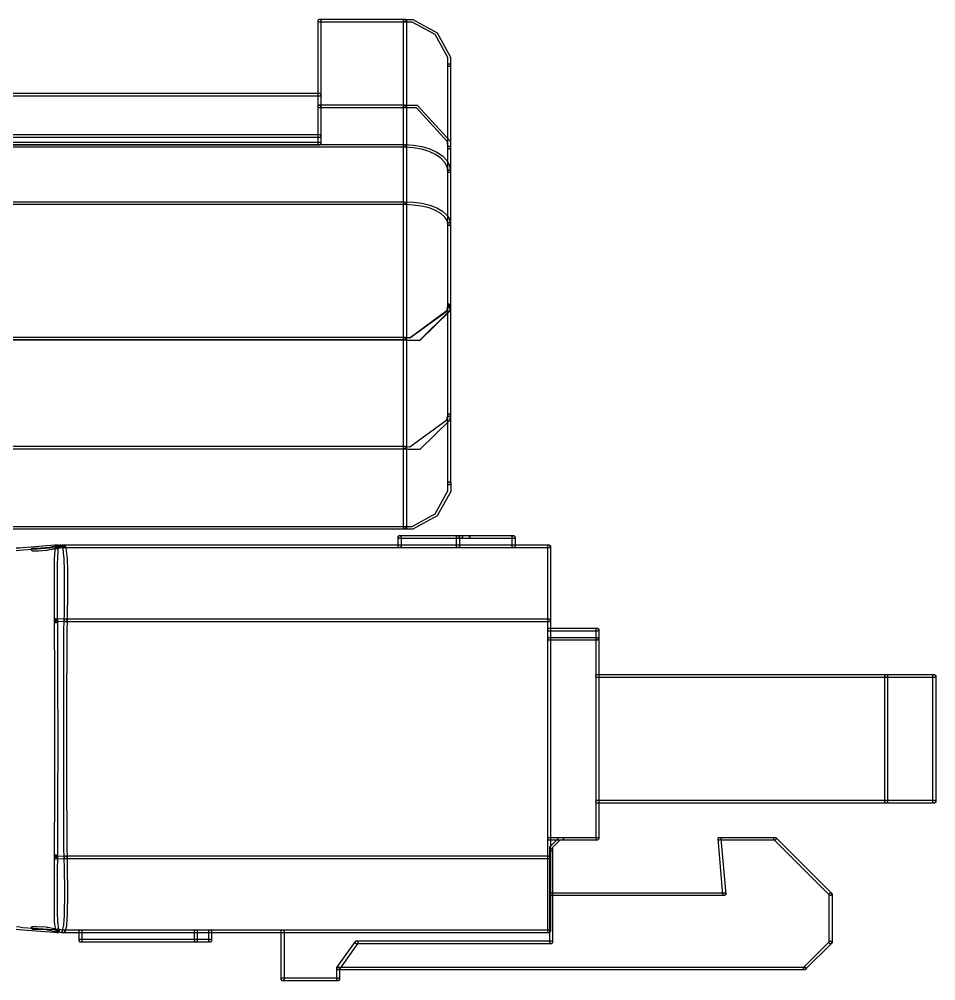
# Model space of a CAD drawing. Extents: x 0.54 to 10.46, y 0.74 to 7.76.
# Drawn here: x 9.1627 to 9.3863, y 4.438 to 4.6727 of the extents above; entities that cross this region are included whole.
import ezdxf

# ---------------------------------------------------------------- set-up
doc = ezdxf.new("R2010")
doc.units = 0
doc.layers.get('0').update_dxf_attribs({"linetype": 'CONTINUOUS'})

msp = doc.modelspace()

# ---------------------------------------------------------------- linework, layer by layer
at = {"color": 0}
for points in [[(9.25672, 4.67204), (9.23594, 4.67204), (9.23583, 4.67204), (9.23563, 4.67231), (9.23563, 4.67236), (9.23563, 4.67247), (9.23583, 4.67275), (9.23594, 4.67275), (9.25672, 4.67275), (9.25678, 4.67275), (9.25711, 4.67247), (9.25711, 4.67236), (9.25711, 4.67231), (9.25678, 4.67204), (9.25672, 4.67204)], [(9.23594, 4.65115), (9.23583, 4.65115), (9.23563, 4.65142), (9.23563, 4.65147), (9.23563, 4.67236), (9.23563, 4.67247), (9.23583, 4.67275), (9.23594, 4.67275), (9.236, 4.67275), (9.23628, 4.67247), (9.23628, 4.67236), (9.23628, 4.65147), (9.23628, 4.65142), (9.236, 4.65115), (9.23594, 4.65115)], [(9.26758, 4.66118), (9.26747, 4.66118), (9.26725, 4.66146), (9.26725, 4.66151), (9.26725, 4.66342), (9.26417, 4.669), (9.25857, 4.67204), (9.25672, 4.67204), (9.25662, 4.67204), (9.2564, 4.67231), (9.2564, 4.67236), (9.2564, 4.67247), (9.25662, 4.67269), (9.25672, 4.67269), (9.25868, 4.67269), (9.2646, 4.66943), (9.2679, 4.66351), (9.2679, 4.66151), (9.2679, 4.66146), (9.26764, 4.66118), (9.26758, 4.66118)], [(9.26758, 4.64106), (9.26747, 4.64106), (9.26725, 4.64139), (9.26725, 4.64144), (9.26725, 4.66151), (9.26725, 4.66162), (9.26747, 4.66183), (9.26758, 4.66183), (9.26764, 4.66183), (9.2679, 4.66162), (9.2679, 4.66151), (9.2679, 4.64144), (9.2679, 4.64139), (9.26764, 4.64106), (9.26758, 4.64106)], [(9.23594, 4.65397), (8.22917, 4.65397), (8.22906, 4.65397), (8.22879, 4.65424), (8.22879, 4.65429), (8.22879, 4.6544), (8.22906, 4.65468), (8.22917, 4.65468), (9.23594, 4.65468), (9.236, 4.65468), (9.23628, 4.6544), (9.23628, 4.65429), (9.23628, 4.65424), (9.236, 4.65397), (9.23594, 4.65397)], [(9.25672, 4.65115), (9.23594, 4.65115), (9.23583, 4.65115), (9.23563, 4.65142), (9.23563, 4.65147), (9.23563, 4.65158), (9.23583, 4.65186), (9.23594, 4.65186), (9.25672, 4.65186), (9.25678, 4.65186), (9.25711, 4.65158), (9.25711, 4.65147), (9.25711, 4.65142), (9.25678, 4.65115), (9.25672, 4.65115)], [(9.23594, 4.64204), (9.23583, 4.64204), (9.23563, 4.64231), (9.23563, 4.64236), (9.23563, 4.65147), (9.23563, 4.65158), (9.23583, 4.65181), (9.23594, 4.65181), (9.236, 4.65181), (9.23628, 4.65158), (9.23628, 4.65147), (9.23628, 4.64236), (9.23628, 4.64231), (9.236, 4.64204), (9.23594, 4.64204)], [(9.25672, 4.6415), (9.25662, 4.6415), (9.2564, 4.64176), (9.2564, 4.64182), (9.2564, 4.65147), (9.2564, 4.65158), (9.25662, 4.65181), (9.25672, 4.65181), (9.25678, 4.65181), (9.25711, 4.65158), (9.25711, 4.65147), (9.25711, 4.64182), (9.25711, 4.64176), (9.25678, 4.6415), (9.25672, 4.6415)], [(9.26758, 4.64106), (9.26747, 4.64106), (9.26725, 4.64139), (9.26725, 4.64144), (9.26714, 4.64279), (9.2596, 4.65115), (9.25711, 4.65115), (9.25672, 4.65115), (9.25662, 4.65115), (9.2564, 4.65142), (9.2564, 4.65147), (9.2564, 4.65158), (9.25662, 4.65181), (9.25672, 4.65181), (9.25711, 4.65181), (9.25976, 4.65181), (9.26785, 4.6429), (9.2679, 4.64144), (9.2679, 4.64139), (9.26764, 4.64111), (9.26758, 4.64106)], [(9.23594, 4.64388), (8.93332, 4.64388), (8.93321, 4.64388), (8.93294, 4.64415), (8.93294, 4.64421), (8.93294, 4.64432), (8.93321, 4.64458), (8.93332, 4.64458), (9.23594, 4.64458), (9.236, 4.64458), (9.23628, 4.64432), (9.23628, 4.64421), (9.23628, 4.64415), (9.236, 4.64388), (9.23594, 4.64388)], [(9.23594, 4.64204), (8.93332, 4.64204), (8.93321, 4.64204), (8.93294, 4.64231), (8.93294, 4.64236), (8.93294, 4.64247), (8.93321, 4.64274), (8.93332, 4.64274), (9.23594, 4.64274), (9.236, 4.64274), (9.23628, 4.64247), (9.23628, 4.64236), (9.23628, 4.64231), (9.236, 4.64204), (9.23594, 4.64204)], [(9.25672, 4.6415), (8.93332, 4.6415), (8.93321, 4.6415), (8.93294, 4.64176), (8.93294, 4.64182), (8.93294, 4.64193), (8.93321, 4.64219), (8.93332, 4.64219), (9.25672, 4.64219), (9.25678, 4.64219), (9.25711, 4.64193), (9.25711, 4.64182), (9.25711, 4.64176), (9.25678, 4.6415), (9.25672, 4.6415)], [(9.25672, 4.6275), (9.25662, 4.6275), (9.2564, 4.62782), (9.2564, 4.62788), (9.2564, 4.64182), (9.2564, 4.64193), (9.25662, 4.64219), (9.25672, 4.64219), (9.25678, 4.64219), (9.25711, 4.64193), (9.25711, 4.64182), (9.25711, 4.62788), (9.25711, 4.62782), (9.25678, 4.6275), (9.25672, 4.6275)], [(9.26758, 4.63531), (9.26747, 4.63531), (9.26725, 4.63553), (9.26725, 4.63558), (9.26704, 4.63672), (9.2665, 4.63781), (9.26551, 4.63883), (9.26421, 4.63971), (9.26264, 4.64046), (9.26079, 4.641), (9.25879, 4.64139), (9.25672, 4.6415), (9.25662, 4.6415), (9.2564, 4.64182), (9.2564, 4.64187), (9.2564, 4.64199), (9.25662, 4.64214), (9.25672, 4.64214), (9.25678, 4.64214), (9.25885, 4.64204), (9.2609, 4.64171), (9.26286, 4.64111), (9.26454, 4.64031), (9.26594, 4.63938), (9.26699, 4.63824), (9.26699, 4.63824), (9.26708, 4.63818), (9.26708, 4.63818), (9.26768, 4.63699), (9.26768, 4.63699), (9.26768, 4.63688), (9.26768, 4.63688), (9.2679, 4.63569), (9.2679, 4.63569), (9.26768, 4.63536), (9.26764, 4.63531), (9.26764, 4.63531), (9.26758, 4.63531), (9.26758, 4.63531)], [(9.26758, 4.63531), (9.26747, 4.63531), (9.26725, 4.63558), (9.26725, 4.63564), (9.26725, 4.64144), (9.26725, 4.64154), (9.26747, 4.64176), (9.26758, 4.64176), (9.26764, 4.64176), (9.2679, 4.64154), (9.2679, 4.64144), (9.2679, 4.63564), (9.2679, 4.63558), (9.26764, 4.63531), (9.26758, 4.63531)], [(9.26758, 4.6224), (9.26747, 4.6224), (9.26725, 4.62267), (9.26725, 4.62272), (9.26725, 4.63564), (9.26725, 4.63574), (9.26747, 4.63596), (9.26758, 4.63596), (9.26764, 4.63596), (9.2679, 4.63574), (9.2679, 4.63564), (9.2679, 4.62272), (9.2679, 4.62267), (9.26764, 4.6224), (9.26758, 4.6224)], [(9.25672, 4.6275), (8.97396, 4.6275), (8.97385, 4.6275), (8.97358, 4.62782), (8.97358, 4.62788), (8.97358, 4.62799), (8.97385, 4.62819), (8.97396, 4.62819), (9.25672, 4.62819), (9.25678, 4.62819), (9.25711, 4.62799), (9.25711, 4.62788), (9.25711, 4.62782), (9.25678, 4.6275), (9.25672, 4.6275)], [(9.25672, 4.59446), (9.25662, 4.59446), (9.2564, 4.59472), (9.2564, 4.59478), (9.2564, 4.62788), (9.2564, 4.62799), (9.25662, 4.62819), (9.25672, 4.62819), (9.25678, 4.62819), (9.25711, 4.62799), (9.25711, 4.62788), (9.25711, 4.59478), (9.25711, 4.59472), (9.25678, 4.59446), (9.25672, 4.59446)], [(9.26758, 4.6224), (9.26747, 4.6224), (9.26725, 4.62267), (9.26725, 4.62267), (9.26704, 4.62358), (9.2665, 4.62446), (9.26551, 4.62532), (9.26421, 4.62608), (9.26264, 4.62668), (9.26079, 4.62711), (9.25879, 4.62739), (9.25672, 4.6275), (9.25662, 4.6275), (9.2564, 4.62782), (9.2564, 4.62788), (9.2564, 4.62799), (9.25662, 4.62819), (9.25672, 4.62819), (9.25678, 4.62819), (9.25885, 4.6281), (9.2609, 4.62782), (9.26286, 4.62733), (9.26454, 4.62668), (9.26594, 4.62587), (9.26699, 4.62494), (9.26699, 4.62494), (9.26704, 4.62489), (9.26704, 4.62489), (9.26768, 4.62392), (9.26768, 4.62392), (9.26768, 4.62381), (9.26768, 4.62381), (9.2679, 4.62278), (9.2679, 4.62278), (9.26768, 4.62244), (9.26764, 4.6224), (9.26764, 4.6224), (9.26758, 4.6224), (9.26758, 4.6224)], [(9.26758, 4.60254), (9.26747, 4.60254), (9.26725, 4.60281), (9.26725, 4.60286), (9.26725, 4.62272), (9.26725, 4.62283), (9.26747, 4.6231), (9.26758, 4.6231), (9.26764, 4.6231), (9.2679, 4.62283), (9.2679, 4.62272), (9.2679, 4.60286), (9.2679, 4.60281), (9.26764, 4.60254), (9.26758, 4.60254)], [(9.25797, 4.59435), (9.25765, 4.59435), (9.25678, 4.59446), (9.25667, 4.59446), (9.25657, 4.59446), (9.2564, 4.59478), (9.2564, 4.59483), (9.2564, 4.59494), (9.25662, 4.59517), (9.25672, 4.59517), (9.25678, 4.59517), (9.25803, 4.59506), (9.26704, 4.60172), (9.26725, 4.60292), (9.26725, 4.60303), (9.26747, 4.60325), (9.26758, 4.60325), (9.26764, 4.60325), (9.26764, 4.60325), (9.2679, 4.60286), (9.2679, 4.60281), (9.26768, 4.60161), (9.26036, 4.59435), (9.25797, 4.59435)], [(9.25803, 4.59429), (9.25765, 4.59429), (9.25678, 4.5944), (9.25667, 4.5944), (9.25662, 4.59446), (9.2564, 4.59472), (9.2564, 4.59478), (9.2564, 4.59489), (9.25662, 4.59511), (9.25672, 4.59511), (9.25678, 4.59511), (9.25797, 4.59494), (9.26699, 4.60151), (9.26725, 4.60271), (9.26725, 4.60281), (9.26747, 4.60297), (9.26758, 4.60297), (9.26758, 4.60297), (9.26764, 4.60297), (9.26764, 4.60297), (9.26768, 4.60297), (9.2679, 4.60265), (9.2679, 4.6026), (9.26768, 4.6014), (9.26042, 4.59429), (9.25803, 4.59429)], [(9.26758, 4.60232), (9.26747, 4.60232), (9.26725, 4.6026), (9.26725, 4.60265), (9.26725, 4.60286), (9.26725, 4.60297), (9.26747, 4.60325), (9.26758, 4.60325), (9.26764, 4.60325), (9.2679, 4.60297), (9.2679, 4.60286), (9.2679, 4.60265), (9.2679, 4.6026), (9.26764, 4.60232), (9.26758, 4.60232)], [(9.26758, 4.57574), (9.26747, 4.57574), (9.26725, 4.57601), (9.26725, 4.57607), (9.26725, 4.60265), (9.26725, 4.60275), (9.26747, 4.60303), (9.26758, 4.60303), (9.26764, 4.60303), (9.2679, 4.60275), (9.2679, 4.60265), (9.2679, 4.57607), (9.2679, 4.57601), (9.26764, 4.57574), (9.26758, 4.57574)], [(9.25672, 4.59446), (8.97396, 4.59446), (8.97385, 4.59446), (8.97358, 4.59472), (8.97358, 4.59478), (8.97358, 4.59489), (8.97385, 4.59517), (8.97396, 4.59517), (9.25672, 4.59517), (9.25678, 4.59517), (9.25711, 4.59489), (9.25711, 4.59478), (9.25711, 4.59472), (9.25678, 4.59446), (9.25672, 4.59446)], [(9.25672, 4.5944), (8.97396, 4.5944), (8.97385, 4.5944), (8.97358, 4.59467), (8.97358, 4.59472), (8.97358, 4.59483), (8.97385, 4.59511), (8.97396, 4.59511), (9.25672, 4.59511), (9.25678, 4.59511), (9.25711, 4.59483), (9.25711, 4.59472), (9.25711, 4.59467), (9.25678, 4.5944), (9.25672, 4.5944)], [(9.25672, 4.56782), (9.25662, 4.56782), (9.2564, 4.56814), (9.2564, 4.56819), (9.2564, 4.59472), (9.2564, 4.59483), (9.25662, 4.59511), (9.25672, 4.59511), (9.25678, 4.59511), (9.25711, 4.59483), (9.25711, 4.59472), (9.25711, 4.56819), (9.25711, 4.56814), (9.25678, 4.56782), (9.25672, 4.56782)], [(9.25803, 4.56776), (9.25765, 4.56776), (9.25678, 4.56782), (9.25667, 4.56782), (9.25662, 4.56787), (9.2564, 4.56814), (9.2564, 4.56819), (9.2564, 4.56831), (9.25662, 4.56853), (9.25672, 4.56853), (9.25678, 4.56853), (9.25797, 4.56836), (9.26699, 4.57493), (9.26725, 4.57611), (9.26725, 4.57622), (9.26747, 4.57644), (9.26758, 4.57644), (9.26758, 4.57644), (9.26764, 4.57639), (9.26764, 4.57639), (9.26768, 4.57639), (9.2679, 4.57607), (9.2679, 4.57601), (9.26768, 4.57482), (9.26042, 4.56776), (9.25803, 4.56776)], [(9.26758, 4.55908), (9.26747, 4.55908), (9.26725, 4.55935), (9.26725, 4.5594), (9.26725, 4.57607), (9.26725, 4.57617), (9.26747, 4.57644), (9.26758, 4.57644), (9.26764, 4.57644), (9.2679, 4.57617), (9.2679, 4.57607), (9.2679, 4.5594), (9.2679, 4.55935), (9.26764, 4.55908), (9.26758, 4.55908)], [(9.25672, 4.56782), (8.97233, 4.56782), (8.97222, 4.56782), (8.97194, 4.56814), (8.97194, 4.56819), (8.97194, 4.56831), (8.97222, 4.56853), (8.97233, 4.56853), (9.25672, 4.56853), (9.25678, 4.56853), (9.25711, 4.56831), (9.25711, 4.56819), (9.25711, 4.56814), (9.25678, 4.56782), (9.25672, 4.56782)], [(9.25672, 4.54824), (9.25662, 4.54824), (9.2564, 4.54856), (9.2564, 4.54861), (9.2564, 4.56819), (9.2564, 4.56831), (9.25662, 4.56853), (9.25672, 4.56853), (9.25678, 4.56853), (9.25711, 4.56831), (9.25711, 4.56819), (9.25711, 4.54861), (9.25711, 4.54856), (9.25678, 4.54824), (9.25672, 4.54824)], [(9.25672, 4.54824), (9.25662, 4.54824), (9.2564, 4.54856), (9.2564, 4.54861), (9.2564, 4.54872), (9.25662, 4.54893), (9.25672, 4.54893), (9.25857, 4.54893), (9.26417, 4.55203), (9.26725, 4.55761), (9.26725, 4.55946), (9.26725, 4.55957), (9.26747, 4.55979), (9.26758, 4.55979), (9.26764, 4.55979), (9.26796, 4.55957), (9.26796, 4.55946), (9.26796, 4.55751), (9.26465, 4.55154), (9.25868, 4.54824), (9.25672, 4.54824)], [(9.25672, 4.54824), (8.97396, 4.54824), (8.97385, 4.54824), (8.97358, 4.54856), (8.97358, 4.54861), (8.97358, 4.54872), (8.97385, 4.54893), (8.97396, 4.54893), (9.25672, 4.54893), (9.25678, 4.54893), (9.25711, 4.54872), (9.25711, 4.54861), (9.25711, 4.54856), (9.25678, 4.54824), (9.25672, 4.54824)], [(9.25549, 4.54372), (9.25538, 4.54372), (9.25515, 4.544), (9.25515, 4.54406), (9.25515, 4.54633), (9.25515, 4.54644), (9.25538, 4.54671), (9.25549, 4.54671), (9.25553, 4.54671), (9.25586, 4.54644), (9.25586, 4.54633), (9.25586, 4.54406), (9.25586, 4.544), (9.25553, 4.54372), (9.25549, 4.54372)], [(9.26969, 4.54601), (9.25553, 4.54601), (9.25543, 4.54601), (9.25515, 4.54628), (9.25515, 4.54633), (9.25515, 4.54644), (9.25543, 4.54671), (9.25553, 4.54671), (9.26969, 4.54671), (9.26975, 4.54671), (9.27007, 4.54644), (9.27007, 4.54633), (9.27007, 4.54628), (9.26975, 4.54601), (9.26969, 4.54601)], [(9.26969, 4.54372), (9.26958, 4.54372), (9.26938, 4.544), (9.26938, 4.54406), (9.26938, 4.54633), (9.26938, 4.54644), (9.26958, 4.54671), (9.26969, 4.54671), (9.26975, 4.54671), (9.27007, 4.54644), (9.27007, 4.54633), (9.27007, 4.54406), (9.27007, 4.544), (9.26975, 4.54372), (9.26969, 4.54372)], [(9.28326, 4.54601), (9.26969, 4.54601), (9.26958, 4.54601), (9.26938, 4.54628), (9.26938, 4.54633), (9.26938, 4.54644), (9.26958, 4.54671), (9.26969, 4.54671), (9.28326, 4.54671), (9.28331, 4.54671), (9.28364, 4.54644), (9.28364, 4.54633), (9.28364, 4.54628), (9.28331, 4.54601), (9.28326, 4.54601)], [(9.27219, 4.54601), (9.27115, 4.54601), (9.27106, 4.54601), (9.27078, 4.54628), (9.27078, 4.54633), (9.27078, 4.54644), (9.27106, 4.54671), (9.27115, 4.54671), (9.27219, 4.54671), (9.27225, 4.54671), (9.27257, 4.54644), (9.27257, 4.54633), (9.27257, 4.54628), (9.27225, 4.54601), (9.27219, 4.54601)], [(9.28326, 4.54372), (9.28315, 4.54372), (9.28293, 4.544), (9.28293, 4.54406), (9.28293, 4.54633), (9.28293, 4.54644), (9.28315, 4.54671), (9.28326, 4.54671), (9.28331, 4.54671), (9.28364, 4.54644), (9.28364, 4.54633), (9.28364, 4.54406), (9.28364, 4.544), (9.28331, 4.54372), (9.28326, 4.54372)], [(9.16672, 4.54292), (9.16596, 4.54292), (9.16585, 4.54292), (9.16564, 4.54324), (9.16564, 4.54329), (9.16564, 4.5434), (9.16585, 4.54362), (9.16596, 4.54362), (9.16683, 4.54362), (9.16911, 4.54378), (9.16943, 4.54378), (9.1696, 4.54383), (9.17156, 4.54422), (9.17176, 4.54428), (9.17199, 4.54432), (9.1721, 4.54432), (9.17236, 4.54411), (9.17242, 4.54406), (9.17242, 4.544), (9.17219, 4.54368), (9.17215, 4.54362), (9.17193, 4.54357), (9.17171, 4.54351), (9.16971, 4.54313), (9.16949, 4.54308), (9.16928, 4.54308), (9.16732, 4.54292), (9.16672, 4.54292)], [(9.1716, 4.52576), (9.1715, 4.52576), (9.17128, 4.52604), (9.17128, 4.5261), (9.17128, 4.52746), (9.17122, 4.53043), (9.17122, 4.53142), (9.17122, 4.53174), (9.17122, 4.53304), (9.17122, 4.53586), (9.17122, 4.53678), (9.17122, 4.53776), (9.17128, 4.53999), (9.17128, 4.54069), (9.17128, 4.54101), (9.17139, 4.54313), (9.17144, 4.54324), (9.17144, 4.54335), (9.1716, 4.54394), (9.17165, 4.54394), (9.17165, 4.544), (9.17204, 4.54417), (9.1721, 4.54411), (9.1721, 4.54411), (9.17225, 4.54372), (9.17225, 4.54368), (9.17219, 4.54368), (9.1721, 4.54324), (9.1721, 4.54313), (9.17204, 4.54303), (9.17199, 4.54129), (9.17199, 4.54069), (9.17193, 4.54042), (9.17193, 4.53771), (9.17193, 4.53678), (9.17193, 4.53554), (9.17193, 4.53271), (9.17193, 4.53174), (9.17193, 4.53142), (9.17193, 4.53011), (9.17193, 4.52658), (9.17199, 4.5261), (9.17199, 4.52604), (9.17165, 4.52576), (9.1716, 4.52576)], [(9.17199, 4.54346), (9.17188, 4.54346), (9.17165, 4.54362), (9.17165, 4.54368), (9.1716, 4.54372), (9.17176, 4.54417), (9.17182, 4.54417), (9.17193, 4.54422), (9.17307, 4.54443), (9.17344, 4.54443), (9.1735, 4.54443), (9.17383, 4.54422), (9.17383, 4.54411), (9.17383, 4.54406), (9.1735, 4.54372), (9.17344, 4.54372), (9.17307, 4.54372), (9.17219, 4.54357), (9.1721, 4.54351), (9.17204, 4.54351), (9.17199, 4.54346), (9.17199, 4.54346)], [(9.1721, 4.54357), (9.1721, 4.54357), (9.17182, 4.54372), (9.17182, 4.54372), (9.17176, 4.54378), (9.17188, 4.54422), (9.17193, 4.54422), (9.17193, 4.54428), (9.1721, 4.54432), (9.17219, 4.54432), (9.17225, 4.54438), (9.17258, 4.54411), (9.17264, 4.54406), (9.17264, 4.54406), (9.17242, 4.54372), (9.17236, 4.54368), (9.17236, 4.54368), (9.17225, 4.54362), (9.17225, 4.54362), (9.17219, 4.54362), (9.1721, 4.54357), (9.1721, 4.54357)], [(9.17231, 4.54368), (9.17219, 4.54368), (9.17199, 4.54389), (9.17199, 4.54394), (9.17193, 4.544), (9.17219, 4.54438), (9.17225, 4.54438), (9.17236, 4.54438), (9.17269, 4.54443), (9.17269, 4.54443), (9.17275, 4.54443), (9.17301, 4.54422), (9.17301, 4.54411), (9.17301, 4.54406), (9.17275, 4.54372), (9.17269, 4.54372), (9.17269, 4.54372), (9.17236, 4.54368), (9.17231, 4.54368)], [(9.17231, 4.54368), (9.17231, 4.54368), (9.17204, 4.54383), (9.17204, 4.54389), (9.17199, 4.54394), (9.1721, 4.54432), (9.17215, 4.54432), (9.17215, 4.54438), (9.17253, 4.54443), (9.17253, 4.54443), (9.17258, 4.54443), (9.17264, 4.54443), (9.1729, 4.54422), (9.1729, 4.54411), (9.1729, 4.54411), (9.17264, 4.54378), (9.17264, 4.54372), (9.17258, 4.54372), (9.17258, 4.54372), (9.17247, 4.54372), (9.17247, 4.54368), (9.17247, 4.54368), (9.17231, 4.54368), (9.17231, 4.54368)], [(9.17231, 4.54368), (9.17219, 4.54432), (9.17236, 4.54438), (9.17242, 4.54438), (9.17275, 4.54417), (9.17275, 4.54406), (9.17275, 4.54406), (9.17247, 4.54372), (9.17247, 4.54368), (9.17231, 4.54368)], [(9.29194, 4.54372), (9.1735, 4.54372), (9.17339, 4.54372), (9.17313, 4.544), (9.17313, 4.54406), (9.17313, 4.54417), (9.17339, 4.54443), (9.1735, 4.54443), (9.29194, 4.54443), (9.29199, 4.54443), (9.29232, 4.54417), (9.29232, 4.54406), (9.29232, 4.544), (9.29199, 4.54372), (9.29194, 4.54372)], [(9.17399, 4.52567), (9.17393, 4.52567), (9.17383, 4.52567), (9.17361, 4.52593), (9.17361, 4.52599), (9.17367, 4.52761), (9.17367, 4.52869), (9.17372, 4.53114), (9.17372, 4.53196), (9.17372, 4.53244), (9.17372, 4.53689), (9.17372, 4.53728), (9.17372, 4.53831), (9.17361, 4.54101), (9.17361, 4.54129), (9.17356, 4.54167), (9.17339, 4.54346), (9.17339, 4.54351), (9.17333, 4.54357), (9.17324, 4.54383), (9.17324, 4.54383), (9.17372, 4.54432), (9.1735, 4.54406), (9.17372, 4.54432), (9.17372, 4.54432), (9.17399, 4.54383), (9.17404, 4.54372), (9.17404, 4.54362), (9.17426, 4.54167), (9.17432, 4.54135), (9.17432, 4.54107), (9.17443, 4.53825), (9.17443, 4.53728), (9.17443, 4.53689), (9.17443, 4.53244), (9.17443, 4.53196), (9.17443, 4.53087), (9.17437, 4.52843), (9.17437, 4.52761), (9.17432, 4.52599), (9.17432, 4.52593), (9.17404, 4.52567), (9.17399, 4.52567)], [(9.29194, 4.52567), (9.29183, 4.52567), (9.29161, 4.52593), (9.29161, 4.52599), (9.29161, 4.54406), (9.29161, 4.54417), (9.29183, 4.54443), (9.29194, 4.54443), (9.29199, 4.54443), (9.29232, 4.54417), (9.29232, 4.54406), (9.29232, 4.52599), (9.29232, 4.52593), (9.29199, 4.52567), (9.29194, 4.52567)], [(9.17399, 4.52567), (9.17393, 4.52567), (9.1716, 4.52576), (9.1715, 4.52576), (9.17128, 4.52604), (9.17128, 4.5261), (9.17128, 4.52621), (9.1715, 4.52647), (9.1716, 4.52647), (9.17399, 4.52636), (9.17404, 4.52636), (9.17432, 4.5261), (9.17432, 4.52599), (9.17432, 4.52593), (9.17404, 4.52567), (9.17399, 4.52567)], [(9.1716, 4.52539), (9.1715, 4.52539), (9.17128, 4.52567), (9.17128, 4.52572), (9.17128, 4.52604), (9.17128, 4.52615), (9.17144, 4.52642), (9.17156, 4.52642), (9.1716, 4.52642), (9.17193, 4.52626), (9.17193, 4.52615), (9.17193, 4.52615), (9.17199, 4.52582), (9.17199, 4.52572), (9.17199, 4.52567), (9.17165, 4.52539), (9.1716, 4.52539)], [(9.1716, 4.4681), (9.1715, 4.4681), (9.17128, 4.46837), (9.17128, 4.46843), (9.17128, 4.47233), (9.17133, 4.48112), (9.17133, 4.484), (9.17133, 4.48693), (9.17133, 4.49349), (9.17133, 4.49567), (9.17133, 4.49946), (9.17133, 4.50792), (9.17133, 4.51069), (9.17133, 4.51449), (9.17128, 4.52294), (9.17128, 4.52572), (9.17128, 4.52582), (9.1715, 4.5261), (9.1716, 4.5261), (9.17165, 4.5261), (9.17199, 4.52582), (9.17199, 4.52572), (9.17199, 4.52197), (9.17199, 4.51351), (9.17199, 4.51069), (9.17199, 4.50944), (9.17204, 4.49914), (9.17204, 4.49567), (9.17204, 4.49278), (9.17199, 4.48497), (9.17199, 4.484), (9.17199, 4.48014), (9.17199, 4.47136), (9.17199, 4.46843), (9.17199, 4.46837), (9.17165, 4.4681), (9.1716, 4.4681)], [(9.17399, 4.46783), (9.17389, 4.46783), (9.17361, 4.4681), (9.17361, 4.46815), (9.17356, 4.47043), (9.1735, 4.48936), (9.1735, 4.49567), (9.1735, 4.50325), (9.17356, 4.52354), (9.17361, 4.52599), (9.17361, 4.5261), (9.17389, 4.52636), (9.17399, 4.52636), (9.17404, 4.52636), (9.17432, 4.5261), (9.17432, 4.52599), (9.17426, 4.52354), (9.17421, 4.50265), (9.17421, 4.49567), (9.17421, 4.48882), (9.17426, 4.47043), (9.17432, 4.46815), (9.17432, 4.4681), (9.17404, 4.46783), (9.17399, 4.46783)], [(9.29194, 4.52567), (9.17399, 4.52567), (9.17389, 4.52567), (9.17361, 4.52593), (9.17361, 4.52599), (9.17361, 4.5261), (9.17389, 4.52636), (9.17399, 4.52636), (9.29194, 4.52636), (9.29199, 4.52636), (9.29232, 4.5261), (9.29232, 4.52599), (9.29232, 4.52593), (9.29199, 4.52567), (9.29194, 4.52567)], [(9.29194, 4.46783), (9.29183, 4.46783), (9.29161, 4.4681), (9.29161, 4.46815), (9.29161, 4.52599), (9.29161, 4.5261), (9.29183, 4.52636), (9.29194, 4.52636), (9.29199, 4.52636), (9.29232, 4.5261), (9.29232, 4.52599), (9.29232, 4.46815), (9.29232, 4.4681), (9.29199, 4.46783), (9.29194, 4.46783)], [(9.30371, 4.52339), (9.29194, 4.52339), (9.29183, 4.52339), (9.29161, 4.52371), (9.29161, 4.52376), (9.29161, 4.52387), (9.29183, 4.52408), (9.29194, 4.52408), (9.30371, 4.52408), (9.30376, 4.52408), (9.30404, 4.52387), (9.30404, 4.52376), (9.30404, 4.52371), (9.30376, 4.52339), (9.30371, 4.52339)], [(9.30371, 4.52115), (9.3036, 4.52115), (9.30339, 4.52143), (9.30339, 4.52149), (9.30339, 4.52376), (9.30339, 4.52387), (9.3036, 4.52408), (9.30371, 4.52408), (9.30376, 4.52408), (9.30404, 4.52387), (9.30404, 4.52376), (9.30404, 4.52149), (9.30404, 4.52143), (9.30376, 4.52115), (9.30371, 4.52115)], [(9.30371, 4.52115), (9.29194, 4.52115), (9.29183, 4.52115), (9.29161, 4.52143), (9.29161, 4.52149), (9.29161, 4.5216), (9.29183, 4.52186), (9.29194, 4.52186), (9.30371, 4.52186), (9.30376, 4.52186), (9.30404, 4.5216), (9.30404, 4.52149), (9.30404, 4.52143), (9.30376, 4.52115), (9.30371, 4.52115)], [(9.30371, 4.47239), (9.3036, 4.47239), (9.30339, 4.47265), (9.30339, 4.47271), (9.30339, 4.52149), (9.30339, 4.5216), (9.3036, 4.52186), (9.30371, 4.52186), (9.30376, 4.52186), (9.30404, 4.5216), (9.30404, 4.52149), (9.30404, 4.47271), (9.30404, 4.47265), (9.30376, 4.47239), (9.30371, 4.47239)], [(9.37418, 4.5121), (9.30371, 4.5121), (9.3036, 4.5121), (9.30333, 4.51237), (9.30333, 4.51243), (9.30333, 4.51253), (9.3036, 4.51281), (9.30371, 4.51281), (9.37418, 4.51281), (9.37424, 4.51281), (9.37451, 4.51253), (9.37451, 4.51243), (9.37451, 4.51237), (9.37424, 4.5121), (9.37418, 4.5121)], [(9.37418, 4.48139), (9.37408, 4.48139), (9.37386, 4.48167), (9.37386, 4.48172), (9.37386, 4.51243), (9.37386, 4.51253), (9.37408, 4.51281), (9.37418, 4.51281), (9.37424, 4.51281), (9.37451, 4.51253), (9.37451, 4.51243), (9.37451, 4.48172), (9.37451, 4.48167), (9.37424, 4.48139), (9.37418, 4.48139)], [(9.3859, 4.5121), (9.37418, 4.5121), (9.37408, 4.5121), (9.37386, 4.51237), (9.37386, 4.51243), (9.37386, 4.51253), (9.37408, 4.51281), (9.37418, 4.51281), (9.3859, 4.51281), (9.38596, 4.51281), (9.38629, 4.51253), (9.38629, 4.51243), (9.38629, 4.51237), (9.38596, 4.5121), (9.3859, 4.5121)], [(9.3859, 4.48139), (9.38579, 4.48139), (9.38558, 4.48167), (9.38558, 4.48172), (9.38558, 4.51243), (9.38558, 4.51253), (9.38579, 4.51281), (9.3859, 4.51281), (9.38596, 4.51281), (9.38629, 4.51253), (9.38629, 4.51243), (9.38629, 4.48172), (9.38629, 4.48167), (9.38596, 4.48139), (9.3859, 4.48139)], [(9.37418, 4.48139), (9.30371, 4.48139), (9.3036, 4.48139), (9.30333, 4.48167), (9.30333, 4.48172), (9.30333, 4.48182), (9.3036, 4.4821), (9.30371, 4.4821), (9.37418, 4.4821), (9.37424, 4.4821), (9.37451, 4.48182), (9.37451, 4.48172), (9.37451, 4.48167), (9.37424, 4.48139), (9.37418, 4.48139)], [(9.3859, 4.48139), (9.37418, 4.48139), (9.37408, 4.48139), (9.37386, 4.48167), (9.37386, 4.48172), (9.37386, 4.48182), (9.37408, 4.4821), (9.37418, 4.4821), (9.3859, 4.4821), (9.38596, 4.4821), (9.38629, 4.48182), (9.38629, 4.48172), (9.38629, 4.48167), (9.38596, 4.48139), (9.3859, 4.48139)], [(9.30371, 4.47239), (9.29194, 4.47239), (9.29183, 4.47239), (9.29161, 4.47265), (9.29161, 4.47271), (9.29161, 4.47282), (9.29183, 4.47304), (9.29194, 4.47304), (9.30371, 4.47304), (9.30376, 4.47304), (9.30404, 4.47282), (9.30404, 4.47271), (9.30404, 4.47265), (9.30376, 4.47239), (9.30371, 4.47239)], [(9.29243, 4.46967), (9.29232, 4.46967), (9.2921, 4.46994), (9.2921, 4.47), (9.2921, 4.47076), (9.29438, 4.47304), (9.29514, 4.47304), (9.29519, 4.47304), (9.29546, 4.47282), (9.29546, 4.47271), (9.29546, 4.47265), (9.29519, 4.47233), (9.29514, 4.47233), (9.29454, 4.47233), (9.29275, 4.4706), (9.29275, 4.47), (9.29275, 4.46994), (9.29249, 4.46967), (9.29243, 4.46967)], [(9.33469, 4.45882), (9.33458, 4.45882), (9.33436, 4.4591), (9.33436, 4.4591), (9.33317, 4.47265), (9.33317, 4.47276), (9.33339, 4.47304), (9.3335, 4.47304), (9.33356, 4.47304), (9.33388, 4.47282), (9.33388, 4.47271), (9.33507, 4.45915), (9.33507, 4.4591), (9.33475, 4.45882), (9.33469, 4.45882)], [(9.34706, 4.47239), (9.3335, 4.47239), (9.33339, 4.47239), (9.33317, 4.47265), (9.33317, 4.47271), (9.33317, 4.47282), (9.33339, 4.47304), (9.3335, 4.47304), (9.34706, 4.47304), (9.34711, 4.47304), (9.34744, 4.47282), (9.34744, 4.47271), (9.34744, 4.47265), (9.34711, 4.47239), (9.34706, 4.47239)], [(9.36063, 4.45882), (9.36057, 4.45882), (9.3604, 4.45893), (9.3604, 4.45893), (9.34685, 4.47244), (9.34679, 4.4725), (9.34679, 4.47293), (9.34685, 4.47293), (9.34685, 4.47299), (9.34728, 4.47299), (9.34733, 4.47293), (9.36089, 4.45942), (9.36089, 4.45942), (9.36089, 4.45899), (9.36089, 4.45893), (9.36083, 4.45893), (9.36068, 4.45882), (9.36063, 4.45882)], [(9.29243, 4.44706), (9.29232, 4.44706), (9.2921, 4.44732), (9.2921, 4.44738), (9.2921, 4.47), (9.2921, 4.47011), (9.29232, 4.47032), (9.29243, 4.47032), (9.29249, 4.47032), (9.29275, 4.47011), (9.29275, 4.47), (9.29275, 4.44738), (9.29275, 4.44732), (9.29249, 4.44706), (9.29243, 4.44706)], [(9.17199, 4.45003), (9.17188, 4.45003), (9.1716, 4.45031), (9.1716, 4.45031), (9.17156, 4.45042), (9.17133, 4.45182), (9.17133, 4.45204), (9.17128, 4.45226), (9.17122, 4.45497), (9.17122, 4.45535), (9.17122, 4.45649), (9.17122, 4.45904), (9.17122, 4.45985), (9.17122, 4.46121), (9.17122, 4.46419), (9.17122, 4.46517), (9.17122, 4.46528), (9.17122, 4.46599), (9.17122, 4.46789), (9.17128, 4.4681), (9.17128, 4.46821), (9.1715, 4.46843), (9.1716, 4.46843), (9.17165, 4.46843), (9.17199, 4.46821), (9.17199, 4.4681), (9.17199, 4.46739), (9.17193, 4.46582), (9.17193, 4.46528), (9.17193, 4.46511), (9.17193, 4.46382), (9.17193, 4.46089), (9.17193, 4.45985), (9.17193, 4.45876), (9.17193, 4.45622), (9.17193, 4.45535), (9.17193, 4.45497), (9.17199, 4.45231), (9.17204, 4.4521), (9.17204, 4.45188), (9.17225, 4.45057), (9.17231, 4.45047), (9.17231, 4.45036), (9.1721, 4.45008), (9.17204, 4.45003), (9.17204, 4.45003), (9.17199, 4.45003), (9.17199, 4.45003)], [(9.1716, 4.46772), (9.17156, 4.46772), (9.1715, 4.46778), (9.17128, 4.46804), (9.17128, 4.4681), (9.17128, 4.46843), (9.17128, 4.46853), (9.1715, 4.46881), (9.1716, 4.46881), (9.17165, 4.46881), (9.17199, 4.46853), (9.17199, 4.46843), (9.17199, 4.46837), (9.17193, 4.4681), (9.17193, 4.46804), (9.17193, 4.46799), (9.17165, 4.46772), (9.1716, 4.46772)], [(9.1716, 4.46772), (9.1715, 4.46772), (9.17128, 4.46799), (9.17128, 4.46804), (9.17128, 4.46815), (9.1715, 4.46843), (9.1716, 4.46843), (9.17393, 4.46853), (9.17399, 4.46853), (9.17404, 4.46853), (9.17432, 4.46832), (9.17432, 4.46821), (9.17432, 4.46815), (9.17404, 4.46783), (9.17399, 4.46783), (9.1716, 4.46772)], [(9.17344, 4.44976), (9.17344, 4.44976), (9.17329, 4.44982), (9.17329, 4.44982), (9.17324, 4.44987), (9.17313, 4.45025), (9.17318, 4.45025), (9.17318, 4.45036), (9.17344, 4.45139), (9.1735, 4.45156), (9.1735, 4.45171), (9.17367, 4.454), (9.17367, 4.45475), (9.17367, 4.45514), (9.17378, 4.45844), (9.17378, 4.45953), (9.17378, 4.46099), (9.17372, 4.46463), (9.17372, 4.46522), (9.17367, 4.4655), (9.17361, 4.46793), (9.17361, 4.46815), (9.17361, 4.46826), (9.17383, 4.46853), (9.17393, 4.46853), (9.17399, 4.46853), (9.17404, 4.46853), (9.17432, 4.46832), (9.17432, 4.46821), (9.17432, 4.46799), (9.17437, 4.46593), (9.17437, 4.46522), (9.17437, 4.46463), (9.17443, 4.46083), (9.17443, 4.45953), (9.17443, 4.45833), (9.17437, 4.45514), (9.17437, 4.45475), (9.17432, 4.45437), (9.17421, 4.45167), (9.17421, 4.45144), (9.17415, 4.45128), (9.17378, 4.45008), (9.17378, 4.44997), (9.17372, 4.44997), (9.1735, 4.44976), (9.17344, 4.44976)], [(9.29194, 4.46783), (9.17399, 4.46783), (9.17389, 4.46783), (9.17361, 4.4681), (9.17361, 4.46815), (9.17361, 4.46826), (9.17389, 4.46853), (9.17399, 4.46853), (9.29194, 4.46853), (9.29199, 4.46853), (9.29232, 4.46826), (9.29232, 4.46815), (9.29232, 4.4681), (9.29199, 4.46783), (9.29194, 4.46783)], [(9.29194, 4.44976), (9.29183, 4.44976), (9.29161, 4.45003), (9.29161, 4.45008), (9.29161, 4.46815), (9.29161, 4.46826), (9.29183, 4.46853), (9.29194, 4.46853), (9.29199, 4.46853), (9.29232, 4.46826), (9.29232, 4.46815), (9.29232, 4.45008), (9.29232, 4.45003), (9.29199, 4.44976), (9.29194, 4.44976)], [(9.33469, 4.45882), (9.29243, 4.45882), (9.29232, 4.45882), (9.2921, 4.4591), (9.2921, 4.45915), (9.2921, 4.45925), (9.29232, 4.45953), (9.29243, 4.45953), (9.33469, 4.45953), (9.33475, 4.45953), (9.33507, 4.45925), (9.33507, 4.45915), (9.33507, 4.4591), (9.33475, 4.45882), (9.33469, 4.45882)], [(9.36063, 4.44706), (9.36051, 4.44706), (9.36029, 4.44732), (9.36029, 4.44738), (9.36029, 4.45915), (9.36029, 4.45925), (9.36051, 4.45953), (9.36063, 4.45953), (9.36068, 4.45953), (9.361, 4.45925), (9.361, 4.45915), (9.361, 4.44738), (9.361, 4.44732), (9.36068, 4.44706), (9.36063, 4.44706)], [(9.1721, 4.44987), (9.17199, 4.44987), (9.17176, 4.44993), (9.16965, 4.45042), (9.16943, 4.45042), (9.16911, 4.45047), (9.16672, 4.45057), (9.16596, 4.45057), (9.16585, 4.45057), (9.16564, 4.45085), (9.16564, 4.4509), (9.16564, 4.45101), (9.16585, 4.45128), (9.16596, 4.45128), (9.16683, 4.45128), (9.16917, 4.45117), (9.16949, 4.45111), (9.16971, 4.45111), (9.17193, 4.45063), (9.17215, 4.45057), (9.17219, 4.45057), (9.17242, 4.45019), (9.17242, 4.45014), (9.17236, 4.45014), (9.17215, 4.44987), (9.1721, 4.44987)], [(9.17344, 4.44976), (9.17301, 4.44976), (9.17193, 4.45003), (9.17182, 4.45003), (9.17176, 4.45008), (9.17156, 4.45047), (9.1716, 4.45053), (9.1716, 4.45057), (9.17204, 4.45074), (9.1721, 4.45068), (9.17219, 4.45068), (9.17313, 4.45047), (9.17344, 4.45047), (9.1735, 4.45047), (9.17383, 4.45019), (9.17383, 4.45008), (9.17383, 4.45003), (9.1735, 4.44976), (9.17344, 4.44976)], [(9.29194, 4.44976), (9.1735, 4.44976), (9.17339, 4.44976), (9.17313, 4.45003), (9.17313, 4.45008), (9.17313, 4.45019), (9.17339, 4.45047), (9.1735, 4.45047), (9.29194, 4.45047), (9.29199, 4.45047), (9.29232, 4.45019), (9.29232, 4.45008), (9.29232, 4.45003), (9.29199, 4.44976), (9.29194, 4.44976)], [(9.17763, 4.44749), (9.17751, 4.44749), (9.17725, 4.44781), (9.17725, 4.44786), (9.17725, 4.45008), (9.17725, 4.45019), (9.17751, 4.45047), (9.17763, 4.45047), (9.17768, 4.45047), (9.17796, 4.45019), (9.17796, 4.45008), (9.17796, 4.44786), (9.17796, 4.44781), (9.17768, 4.44749), (9.17763, 4.44749)], [(9.20578, 4.44749), (9.20568, 4.44749), (9.2054, 4.44781), (9.2054, 4.44786), (9.2054, 4.45008), (9.2054, 4.45019), (9.20568, 4.45047), (9.20578, 4.45047), (9.20583, 4.45047), (9.20611, 4.45019), (9.20611, 4.45008), (9.20611, 4.44786), (9.20611, 4.44781), (9.20583, 4.44749), (9.20578, 4.44749)], [(9.20925, 4.44749), (9.20915, 4.44749), (9.20888, 4.44781), (9.20888, 4.44786), (9.20888, 4.45008), (9.20888, 4.45019), (9.20915, 4.45047), (9.20925, 4.45047), (9.20931, 4.45047), (9.20958, 4.45019), (9.20958, 4.45008), (9.20958, 4.44786), (9.20958, 4.44781), (9.20931, 4.44749), (9.20925, 4.44749)], [(9.22689, 4.43804), (9.22678, 4.43804), (9.22657, 4.43832), (9.22657, 4.43837), (9.22657, 4.45008), (9.22657, 4.45019), (9.22678, 4.45047), (9.22689, 4.45047), (9.22694, 4.45047), (9.22726, 4.45019), (9.22726, 4.45008), (9.22726, 4.43837), (9.22726, 4.43832), (9.22694, 4.43804), (9.22689, 4.43804)], [(9.20578, 4.44749), (9.17763, 4.44749), (9.17751, 4.44749), (9.17725, 4.44781), (9.17725, 4.44786), (9.17725, 4.44797), (9.17751, 4.44819), (9.17763, 4.44819), (9.20578, 4.44819), (9.20583, 4.44819), (9.20611, 4.44797), (9.20611, 4.44786), (9.20611, 4.44781), (9.20583, 4.44749), (9.20578, 4.44749)], [(9.20925, 4.44749), (9.20578, 4.44749), (9.20568, 4.44749), (9.2054, 4.44781), (9.2054, 4.44786), (9.2054, 4.44797), (9.20568, 4.44819), (9.20578, 4.44819), (9.20925, 4.44819), (9.20931, 4.44819), (9.20958, 4.44797), (9.20958, 4.44786), (9.20958, 4.44781), (9.20931, 4.44749), (9.20925, 4.44749)], [(9.2405, 4.44069), (9.24046, 4.44069), (9.24029, 4.44081), (9.24029, 4.44081), (9.24024, 4.44086), (9.24013, 4.44129), (9.24018, 4.44129), (9.24474, 4.4476), (9.24474, 4.44764), (9.24517, 4.44775), (9.24522, 4.44769), (9.24522, 4.44769), (9.24528, 4.44726), (9.24528, 4.44721), (9.24078, 4.44086), (9.24072, 4.44086), (9.24056, 4.44069), (9.2405, 4.44069)], [(9.29243, 4.44706), (9.24501, 4.44706), (9.2449, 4.44706), (9.24462, 4.44732), (9.24462, 4.44738), (9.24462, 4.44749), (9.2449, 4.44775), (9.24501, 4.44775), (9.29243, 4.44775), (9.29249, 4.44775), (9.29275, 4.44749), (9.29275, 4.44738), (9.29275, 4.44732), (9.29249, 4.44706), (9.29243, 4.44706)], [(9.35433, 4.44069), (9.35433, 4.44069), (9.35406, 4.44086), (9.35406, 4.44086), (9.354, 4.44092), (9.354, 4.44135), (9.35406, 4.44135), (9.3604, 4.44764), (9.3604, 4.44769), (9.36083, 4.44769), (9.36089, 4.44764), (9.36089, 4.44764), (9.36089, 4.44721), (9.36089, 4.44715), (9.35454, 4.44086), (9.35449, 4.44086), (9.35433, 4.44069), (9.35433, 4.44069)], [(9.2405, 4.43804), (9.2404, 4.43804), (9.24013, 4.43832), (9.24013, 4.43837), (9.24013, 4.44108), (9.24013, 4.44119), (9.2404, 4.4414), (9.2405, 4.4414), (9.24056, 4.4414), (9.24083, 4.44119), (9.24083, 4.44108), (9.24083, 4.43837), (9.24083, 4.43832), (9.24056, 4.43804), (9.2405, 4.43804)], [(9.35433, 4.44069), (9.2405, 4.44069), (9.2404, 4.44069), (9.24013, 4.44103), (9.24013, 4.44108), (9.24013, 4.44119), (9.2404, 4.4414), (9.2405, 4.4414), (9.35433, 4.4414), (9.35439, 4.4414), (9.35465, 4.44119), (9.35465, 4.44108), (9.35465, 4.44103), (9.35439, 4.44069), (9.35433, 4.44069)], [(9.2405, 4.43804), (9.22689, 4.43804), (9.22678, 4.43804), (9.22657, 4.43832), (9.22657, 4.43837), (9.22657, 4.43847), (9.22678, 4.43875), (9.22689, 4.43875), (9.2405, 4.43875), (9.24056, 4.43875), (9.24083, 4.43847), (9.24083, 4.43837), (9.24083, 4.43832), (9.24056, 4.43804), (9.2405, 4.43804)]]:
    msp.add_lwpolyline(points, close=True, dxfattribs=at)
at = {"color": 9}
for points in [[(9.25672, 4.65115), (9.25662, 4.65115), (9.2564, 4.65142), (9.2564, 4.65147), (9.2564, 4.67236), (9.2564, 4.67247), (9.25662, 4.67275), (9.25672, 4.67275), (9.25678, 4.67275), (9.25711, 4.67247), (9.25711, 4.67236), (9.25711, 4.65147), (9.25711, 4.65142), (9.25678, 4.65115), (9.25672, 4.65115)], [(9.17199, 4.54351), (9.17188, 4.54351), (9.1716, 4.54378), (9.1716, 4.54383), (9.1716, 4.54394), (9.17193, 4.54422), (9.17199, 4.54422), (9.17199, 4.54428), (9.17236, 4.54406), (9.17242, 4.544), (9.17242, 4.544), (9.17225, 4.54362), (9.17219, 4.54357), (9.17215, 4.54357), (9.17199, 4.54351), (9.17199, 4.54351)], [(9.17225, 4.54362), (9.17225, 4.54362), (9.17219, 4.54357), (9.17219, 4.54357), (9.17219, 4.54357), (9.17225, 4.54362), (9.17225, 4.54362)], [(9.1721, 4.44997), (9.1721, 4.44997), (9.17188, 4.45003), (9.17188, 4.45003), (9.17182, 4.45008), (9.17176, 4.45014), (9.17165, 4.45053), (9.17171, 4.45053), (9.17171, 4.45057), (9.1721, 4.45074), (9.17215, 4.45068), (9.17225, 4.45063), (9.17225, 4.45063), (9.17236, 4.45019), (9.17236, 4.45014), (9.17231, 4.45014), (9.17215, 4.44997), (9.1721, 4.44997)]]:
    msp.add_lwpolyline(points, close=True, dxfattribs=at)
at = {"color": 0}
for points in [[(9.16189, 4.54368), (9.16276, 4.54372), (9.16357, 4.54383), (9.17133, 4.54443), (9.17204, 4.54443), (9.1721, 4.54443), (9.17242, 4.54422), (9.17242, 4.54411), (9.17242, 4.54406), (9.1721, 4.54372), (9.17204, 4.54372), (9.17133, 4.54372), (9.16363, 4.54313), (9.16282, 4.54303), (9.16194, 4.54297)], [(9.162, 4.45128), (9.16282, 4.45117), (9.16357, 4.45107), (9.17111, 4.45053), (9.17188, 4.45047), (9.1721, 4.45047), (9.17215, 4.45047), (9.17242, 4.45019), (9.17242, 4.45008), (9.17242, 4.45003), (9.17215, 4.44976), (9.1721, 4.44976), (9.1721, 4.44976), (9.17182, 4.44976), (9.17106, 4.44982), (9.16351, 4.45036), (9.16271, 4.45047), (9.16189, 4.45057)]]:
    msp.add_lwpolyline(points, dxfattribs=at)

doc.saveas('drawing.dxf')
